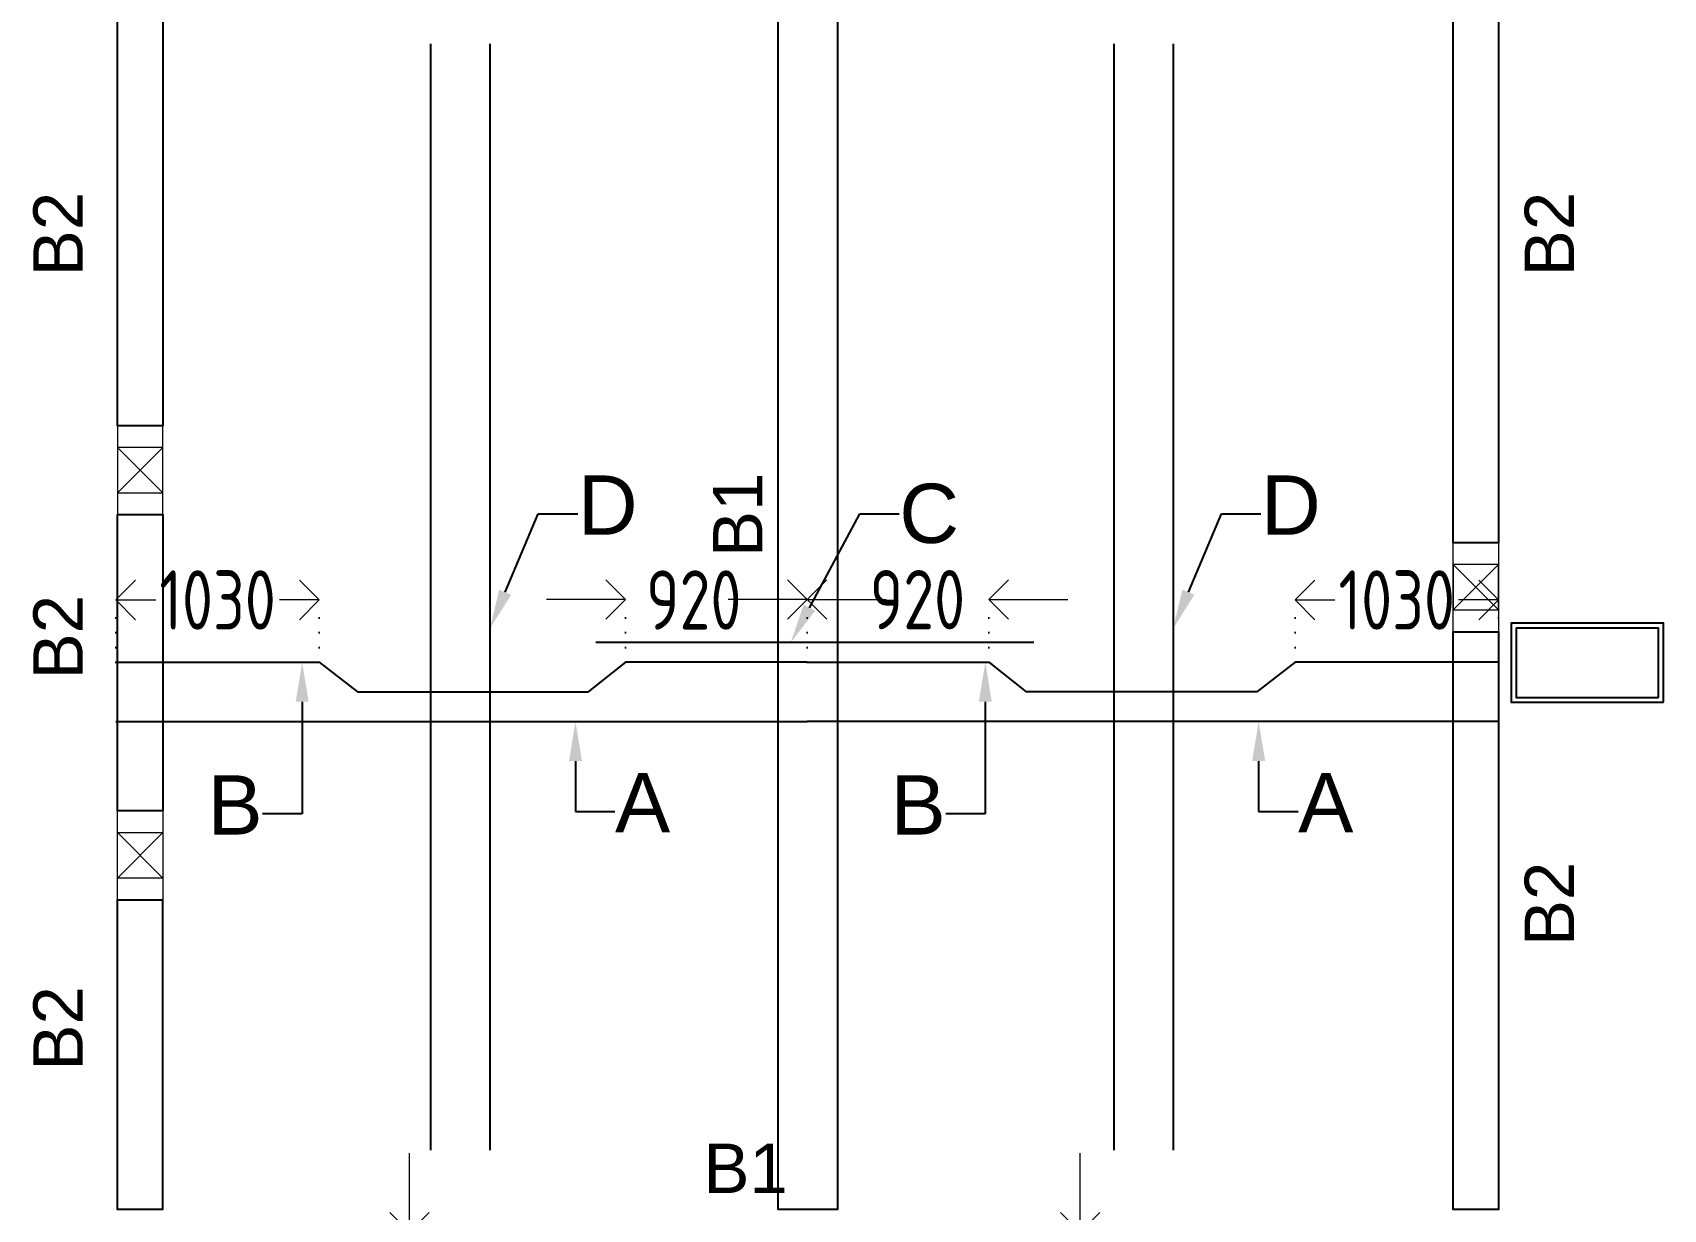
# Model space of a CAD drawing. Header units: inches. Extents: x -605 to 2991212, y -2872845 to 0.
# Drawn here: x 2823513 to 2831770, y -2089474 to -2083516 of the extents above; entities that cross this region are included whole.
import ezdxf
from ezdxf import colors
from ezdxf.entities.mleader import LeaderData, LeaderLine
from ezdxf.enums import TextEntityAlignment as Align
from ezdxf.math import Vec2, Vec3

# ---------------------------------------------------------------- set-up
doc = ezdxf.new("R2010")
doc.units = ezdxf.units.IN
doc.header["$LTSCALE"] = 600
doc.header["$MEASUREMENT"] = 0
doc.linetypes.add('DOT2', pattern=[0.125, 0, -0.125])
for name, color, linetype, lineweight in [('PV_MASONRY', 10, 'Continuous', 0), ('rDIMension', 1, 'Continuous', 18), ('rRCC 2', 40, 'Continuous', 15), ('rREINF 1', 1, 'Continuous', 25)]:
    doc.layers.add(name, color=color, linetype=linetype, lineweight=lineweight)
doc.styles.add('DIM', font='geniso.shx', dxfattribs={"width": 0.85})
doc.styles.get("Standard").update_dxf_attribs({"font": 'arial.ttf'})
doc.dimstyles.new('ST-100', dxfattribs={"dimscale": 100, "dimtxt": 2.5, "dimasz": 2, "dimexe": 0.18, "dimexo": 0.0625, "dimgap": 0.2, "dimtad": 0, "dimdec": 0, "dimzin": 0, "dimdsep": 46, "dimtxsty": 'DIM', "dimblk": 'OPEN90', "dimcen": 0.09, "dimclrd": 256, "dimclrt": 7, "dimadec": 0, "dimazin": 0, "dimtfac": 1, "dimtdec": 0, "dimtofl": 0, "dimtmove": 0, "dimatfit": 3, "dimldrblk": 'OPEN90', "dimfxl": 1, "dimtolj": 1, "dimtzin": 0, "dimlwd": -1, "dimarcsym": 0})

# ---------------------------------------------------------------- blocks, each defined once
blk = doc.blocks.new('_Open90')
at = {"color": 0, "linetype": 'ByBlock', "lineweight": -2}
for p, q in [((-0.5, 0.5), (0, 0)), ((0, 0), (-1, 0)), ((0, 0), (-0.5, -0.5))]:
    blk.add_line(p, q, dxfattribs=at)
blk = doc.blocks.new('*D379')
at = {"layer": 'Defpoints', "color": 0, "linetype": 'ByBlock', "transparency": 16777216}
for p in [(2824964.7, -2086388.9), (2823934.7, -2086704.6), (2824964.7, -2086704.6)]:
    blk.add_point(p, dxfattribs=at)
at = {"layer": 'rDIMension', "color": 0, "linetype": 'DOT2', "lineweight": -2, "transparency": 16777216}
for p, q in [((2823934.7, -2086704.6), (2823934.7, -2086388.9)), ((2824964.7, -2086704.6), (2824964.7, -2086388.9))]:
    blk.add_line(p, q, dxfattribs=at)
at = {"layer": 'rDIMension', "transparency": 16777216}
for p, q in [((2824134.7, -2086388.9), (2824136.3, -2086388.9)), ((2824764.7, -2086388.9), (2824763, -2086388.9))]:
    blk.add_line(p, q, dxfattribs=at)
at = {"layer": 'rDIMension', "linetype": 'ByBlock', "transparency": 16777216, "xscale": 200, "yscale": 200, "zscale": 200, "rotation": 180}
blk.add_blockref('_Open90', (2823934.7, -2086388.9), dxfattribs=at)
at = {"layer": 'rDIMension', "linetype": 'ByBlock', "transparency": 16777216, "xscale": 200, "yscale": 200, "zscale": 200}
blk.add_blockref('_Open90', (2824964.7, -2086388.9), dxfattribs=at)
at = {"layer": 'rDIMension', "color": 7, "linetype": 'ByBlock', "transparency": 16777216, "insert": (2824449.7, -2086388.9), "char_height": 300, "attachment_point": 5, "style": 'DIM'}
blk.add_mtext('\\A1;1030', dxfattribs=at)
blk = doc.blocks.new('*D380')
at = {"layer": 'Defpoints', "color": 0, "linetype": 'ByBlock', "transparency": 16777216}
for p in [(2827434.7, -2086386.2), (2826514.7, -2086704.6), (2827434.7, -2086704.6)]:
    blk.add_point(p, dxfattribs=at)
at = {"layer": 'rDIMension', "transparency": 16777216}
for p, q in [((2826314.7, -2086386.2), (2826114.7, -2086386.2)), ((2827634.7, -2086386.2), (2827834.7, -2086386.2))]:
    blk.add_line(p, q, dxfattribs=at)
at = {"layer": 'rDIMension', "color": 0, "linetype": 'DOT2', "lineweight": -2, "transparency": 16777216}
for p, q in [((2826514.7, -2086704.6), (2826514.7, -2086386.2)), ((2827434.7, -2086704.6), (2827434.7, -2086386.2))]:
    blk.add_line(p, q, dxfattribs=at)
at = {"layer": 'rDIMension', "linetype": 'ByBlock', "transparency": 16777216, "xscale": 200, "yscale": 200, "zscale": 200}
blk.add_blockref('_Open90', (2826514.7, -2086386.2), dxfattribs=at)
at = {"layer": 'rDIMension', "linetype": 'ByBlock', "transparency": 16777216, "xscale": 200, "yscale": 200, "zscale": 200, "rotation": 180}
blk.add_blockref('_Open90', (2827434.7, -2086386.2), dxfattribs=at)
at = {"layer": 'rDIMension', "color": 7, "linetype": 'ByBlock', "transparency": 16777216, "insert": (2826860.8, -2086389.1), "char_height": 300, "attachment_point": 5, "style": 'DIM'}
blk.add_mtext('\\A1;920', dxfattribs=at)
blk = doc.blocks.new('*D381')
at = {"layer": 'Defpoints', "color": 0, "linetype": 'ByBlock', "transparency": 16777216}
for p in [(2829904.7, -2086388.9), (2829904.7, -2086704.6), (2830934.7, -2086704.6)]:
    blk.add_point(p, dxfattribs=at)
at = {"layer": 'rDIMension', "color": 0, "linetype": 'DOT2', "lineweight": -2, "transparency": 16777216}
for p, q in [((2829904.7, -2086704.6), (2829904.7, -2086388.9)), ((2830934.7, -2086704.6), (2830934.7, -2086388.9))]:
    blk.add_line(p, q, dxfattribs=at)
at = {"layer": 'rDIMension', "transparency": 16777216}
for p, q in [((2830104.7, -2086388.9), (2830106.3, -2086388.9)), ((2830734.7, -2086388.9), (2830733, -2086388.9))]:
    blk.add_line(p, q, dxfattribs=at)
at = {"layer": 'rDIMension', "linetype": 'ByBlock', "transparency": 16777216, "xscale": 200, "yscale": 200, "zscale": 200, "rotation": 180}
blk.add_blockref('_Open90', (2829904.7, -2086388.9), dxfattribs=at)
at = {"layer": 'rDIMension', "linetype": 'ByBlock', "transparency": 16777216, "xscale": 200, "yscale": 200, "zscale": 200}
blk.add_blockref('_Open90', (2830934.7, -2086388.9), dxfattribs=at)
at = {"layer": 'rDIMension', "color": 7, "linetype": 'ByBlock', "transparency": 16777216, "insert": (2830419.7, -2086388.9), "char_height": 300, "attachment_point": 5, "style": 'DIM'}
blk.add_mtext('\\A1;1030', dxfattribs=at)
blk = doc.blocks.new('*D382')
at = {"layer": 'Defpoints', "color": 0, "linetype": 'ByBlock', "transparency": 16777216}
for p in [(2827434.7, -2086386.2), (2827434.7, -2086704.6), (2828354.7, -2086704.6)]:
    blk.add_point(p, dxfattribs=at)
at = {"layer": 'rDIMension', "transparency": 16777216}
for p, q in [((2827234.7, -2086386.2), (2827034.7, -2086386.2)), ((2828554.7, -2086386.2), (2828754.7, -2086386.2))]:
    blk.add_line(p, q, dxfattribs=at)
at = {"layer": 'rDIMension', "color": 0, "linetype": 'DOT2', "lineweight": -2, "transparency": 16777216}
for p, q in [((2827434.7, -2086704.6), (2827434.7, -2086386.2)), ((2828354.7, -2086704.6), (2828354.7, -2086386.2))]:
    blk.add_line(p, q, dxfattribs=at)
at = {"layer": 'rDIMension', "linetype": 'ByBlock', "transparency": 16777216, "xscale": 200, "yscale": 200, "zscale": 200}
blk.add_blockref('_Open90', (2827434.7, -2086386.2), dxfattribs=at)
at = {"layer": 'rDIMension', "linetype": 'ByBlock', "transparency": 16777216, "xscale": 200, "yscale": 200, "zscale": 200, "rotation": 180}
blk.add_blockref('_Open90', (2828354.7, -2086386.2), dxfattribs=at)
at = {"layer": 'rDIMension', "color": 7, "linetype": 'ByBlock', "transparency": 16777216, "insert": (2827993.3, -2086387.3), "char_height": 300, "attachment_point": 5, "style": 'DIM'}
blk.add_mtext('\\A1;920', dxfattribs=at)
blk = doc.blocks.new('*D314')
at = {"layer": 'Defpoints', "color": 0, "linetype": 'ByBlock', "transparency": 16777216}
for p in [(2825421.5, -2089589.4), (2825742.2, -2089589.4), (2825742.2, -2090629.4)]:
    blk.add_point(p, dxfattribs=at)
at = {"layer": 'rDIMension', "transparency": 16777216}
for p, q in [((2825421.5, -2089389.4), (2825421.5, -2089189.4)), ((2825421.5, -2090829.4), (2825421.5, -2091029.4))]:
    blk.add_line(p, q, dxfattribs=at)
at = {"layer": 'rDIMension', "color": 0, "linetype": 'DOT2', "lineweight": -2, "transparency": 16777216}
for p, q in [((2825742.2, -2089589.4), (2825421.5, -2089589.4)), ((2825742.2, -2090629.4), (2825421.5, -2090629.4))]:
    blk.add_line(p, q, dxfattribs=at)
at = {"layer": 'rDIMension', "linetype": 'ByBlock', "transparency": 16777216, "xscale": 200, "yscale": 200, "zscale": 200}
for p, rotation in [((2825421.5, -2089589.4), 270), ((2825421.5, -2090629.4), 90)]:
    blk.add_blockref('_Open90', p, dxfattribs=dict(at, rotation=rotation))
at = {"layer": 'rDIMension', "color": 7, "linetype": 'ByBlock', "transparency": 16777216, "insert": (2825421.5, -2090228.3), "char_height": 300, "attachment_point": 5, "rotation": 90, "style": 'DIM'}
blk.add_mtext('\\A1;1040', dxfattribs=at)
blk = doc.blocks.new('*D306')
at = {"layer": 'Defpoints', "color": 0, "linetype": 'ByBlock', "transparency": 16777216}
for p in [(2828817.3, -2089589.4), (2829138, -2089589.4), (2829138, -2090629.4)]:
    blk.add_point(p, dxfattribs=at)
at = {"layer": 'rDIMension', "transparency": 16777216}
for p, q in [((2828817.3, -2089389.4), (2828817.3, -2089189.4)), ((2828817.3, -2090829.4), (2828817.3, -2091029.4))]:
    blk.add_line(p, q, dxfattribs=at)
at = {"layer": 'rDIMension', "color": 0, "linetype": 'DOT2', "lineweight": -2, "transparency": 16777216}
for p, q in [((2829138, -2089589.4), (2828817.3, -2089589.4)), ((2829138, -2090629.4), (2828817.3, -2090629.4))]:
    blk.add_line(p, q, dxfattribs=at)
at = {"layer": 'rDIMension', "linetype": 'ByBlock', "transparency": 16777216, "xscale": 200, "yscale": 200, "zscale": 200}
for p, rotation in [((2828817.3, -2089589.4), 270), ((2828817.3, -2090629.4), 90)]:
    blk.add_blockref('_Open90', p, dxfattribs=dict(at, rotation=rotation))
at = {"layer": 'rDIMension', "color": 7, "linetype": 'ByBlock', "transparency": 16777216, "insert": (2828817.3, -2090228.3), "char_height": 300, "attachment_point": 5, "rotation": 90, "style": 'DIM'}
blk.add_mtext('\\A1;1040', dxfattribs=at)

msp = doc.modelspace()

# ---------------------------------------------------------------- linework, layer by layer
at = {"color": 1, "linetype": 'ByBlock'}
for points in [[(2823942.6, -2083174.4), (2824172.6, -2083174.4), (2824172.6, -2085506.8), (2823942.6, -2085506.8)], [(2827288.6, -2083174.4), (2827588.6, -2083174.4), (2827588.6, -2089474.4), (2827288.6, -2089474.4)], [(2830704.7, -2083174.4), (2830934.7, -2083174.4), (2830934.7, -2086099.4), (2830704.7, -2086099.4)], [(2823942.6, -2085956.8), (2824172.6, -2085956.8), (2824172.6, -2087456.8), (2823942.6, -2087456.8)], [(2830704.7, -2086549.4), (2830934.7, -2086549.4), (2830934.7, -2089474.4), (2830704.7, -2089474.4)], [(2823942.6, -2087907), (2824171.4, -2087907), (2824171.4, -2089474.4), (2823942.6, -2089474.4)]]:
    msp.add_lwpolyline(points, close=True, dxfattribs=at)
at = {"color": 4, "linetype": 'ByBlock'}
for points in [[(2825528.2, -2083573.1), (2825528.2, -2089173.9)], [(2825828.2, -2083573.1), (2825828.2, -2089173.9)], [(2828987.1, -2083573.1), (2828987.1, -2089173.9)], [(2829287.1, -2083573.1), (2829287.1, -2089173.9)], [(2828581.9, -2086604.6), (2826365.4, -2086604.6)], [(2823934.7, -2086704.6), (2824964.7, -2086704.6), (2825157.9, -2086854.6)], [(2827434.7, -2086704.6), (2826514.7, -2086704.6), (2826326.4, -2086854.6)], [(2827434.7, -2086704.6), (2828354.7, -2086704.6), (2828542.9, -2086854.6)], [(2830934.7, -2086704.6), (2829904.7, -2086704.6), (2829711.4, -2086854.6)], [(2825157.9, -2086854.6), (2826326.4, -2086854.6)], [(2829711.4, -2086854.6), (2828542.9, -2086854.6)], [(2823934.7, -2087004.6), (2827434.7, -2087004.6)], [(2830934.7, -2087004.6), (2827434.7, -2087004.6)]]:
    msp.add_lwpolyline(points, dxfattribs=at)
at = {"color": 6, "linetype": 'ByBlock'}
msp.add_lwpolyline([(2831769.7, -2086906.9), (2831769.7, -2086506.9), (2830999.7, -2086506.9), (2830999.7, -2086906.9)], close=True, dxfattribs=at)
at = {"color": 3, "linetype": 'ByBlock'}
msp.add_lwpolyline([(2831744.7, -2086881.9), (2831744.7, -2086531.9), (2831024.7, -2086531.9), (2831024.7, -2086881.9)], close=True, dxfattribs=at)
at = {"layer": 'PV_MASONRY'}
for p, q in [((2824172.5, -2085956.8), (2823942.6, -2085956.8)), ((2824172.6, -2087456.8), (2823942.6, -2087456.8))]:
    msp.add_line(p, q, dxfattribs=at)
at = {"layer": 'rRCC 2', "color": 6}
for p, q in [((2824172.6, -2085846.8), (2823942.6, -2085616.8)), ((2823942.6, -2085846.8), (2824172.6, -2085616.8)), ((2830934.7, -2086439.4), (2830704.7, -2086209.4)), ((2830704.7, -2086439.4), (2830934.7, -2086209.4)), ((2824172.6, -2087567), (2823942.6, -2087797)), ((2823942.6, -2087567), (2824172.6, -2087797))]:
    msp.add_line(p, q, dxfattribs=at)
for points in [[(2823942.6, -2085956.8), (2824172.6, -2085956.8), (2824172.6, -2085506.8), (2823942.6, -2085506.8)], [(2824172.6, -2085846.8), (2824172.6, -2085616.8), (2823942.6, -2085616.8), (2823942.6, -2085846.8)], [(2830704.7, -2086099.4), (2830934.7, -2086099.4), (2830934.7, -2086549.4), (2830704.7, -2086549.4)], [(2830934.7, -2086439.4), (2830934.7, -2086209.4), (2830704.7, -2086209.4), (2830704.7, -2086439.4)], [(2823942.6, -2087457), (2824172.6, -2087457), (2824172.6, -2087907), (2823942.6, -2087907)], [(2824172.6, -2087567), (2824172.6, -2087797), (2823942.6, -2087797), (2823942.6, -2087567)]]:
    msp.add_lwpolyline(points, close=True, dxfattribs=at)

# ---------------------------------------------------------------- texts
at = {"layer": 'rRCC 2'}
for s, p in [('B2', (2823642, -2084536)), ('B2', (2831192.4, -2084536)), ('B1', (2827083.3, -2085957.8)), ('B2', (2823642, -2086577)), ('B2', (2831192.4, -2087927.7)), ('B2', (2823642, -2088558))]:
    msp.add_text(s, height=250, rotation=90, dxfattribs=at).set_placement(p, align=Align.MIDDLE_CENTER)
msp.add_text('B1', height=250, dxfattribs=at).set_placement((2827123.4, -2089266.5), align=Align.MIDDLE_CENTER)

# ---------------------------------------------------------------- dimensions: what is measured, and where the dimension line sits
at = {"layer": 'rDIMension', "color": 1, "linetype": 'ByBlock'}
for base, p1, p2, override, picture, middle in [((2824964.7, -2086388.9), (2823934.7, -2086704.6), (2824964.7, -2086704.6), {"dimtxt": 3, "dimasz": 2, "dimexe": 0, "dimexo": 0, "dimtmove": 1, "dimfxl": 1.25, "dimtfillclr": 256, "dimarcsym": 2}, '*D379', (2824449.7, -2086388.9)), ((2827434.7, -2086386.2), (2826514.7, -2086704.6), (2827434.7, -2086704.6), {"dimtxt": 3, "dimexe": 0, "dimexo": 0, "dimtmove": 1, "dimfxl": 1.25, "dimtfillclr": 256, "dimarcsym": 2}, '*D380', (2826860.8, -2086389.1))]:
    dim = msp.add_linear_dim(base=base, p1=p1, p2=p2, dimstyle='ST-100', override=override, dxfattribs=at)
    dim.commit()
    dim.dimension.update_dxf_attribs({"geometry": picture, "text_midpoint": middle, "dimtype": 160})
for base, p1, p2, angle, override, picture, middle in [((2827434.7, -2086386.2), (2828354.7, -2086704.6), (2827434.7, -2086704.6), 180, {"dimtxt": 3, "dimexe": 0, "dimexo": 0, "dimtmove": 1, "dimfxl": 1.25, "dimtfillclr": 256, "dimarcsym": 2}, '*D382', (2827993.3, -2086387.3)), ((2829904.7, -2086388.9), (2830934.7, -2086704.6), (2829904.7, -2086704.6), 180, {"dimtxt": 3, "dimasz": 2, "dimexe": 0, "dimexo": 0, "dimtmove": 1, "dimfxl": 1.25, "dimtfillclr": 256, "dimarcsym": 2}, '*D381', (2830419.7, -2086388.9)), ((2825421.5, -2089589.4), (2825742.2, -2090629.4), (2825742.2, -2089589.4), 90, {"dimtxt": 3, "dimexe": 0, "dimexo": 0, "dimtmove": 1, "dimfxl": 1.25, "dimtfillclr": 256, "dimarcsym": 2}, '*D314', (2825421.5, -2090228.3)), ((2828817.3, -2089589.4), (2829138, -2090629.4), (2829138, -2089589.4), 90, {"dimtxt": 3, "dimexe": 0, "dimexo": 0, "dimtmove": 1, "dimfxl": 1.25, "dimtfillclr": 256, "dimarcsym": 2}, '*D306', (2828817.3, -2090228.3))]:
    dim = msp.add_linear_dim(base=base, p1=p1, p2=p2, angle=angle, dimstyle='ST-100', override=override, dxfattribs=at)
    dim.commit()
    dim.dimension.update_dxf_attribs({"geometry": picture, "text_midpoint": middle, "dimtype": 160})

# ---------------------------------------------------------------- leaders
at = {"layer": 'rREINF 1', "color": 3, "linetype": 'ByBlock'}
ml = msp.add_multileader_mtext('Standard', dxfattribs=at)
ml.set_content('D', color=3)
ml.set_leader_properties()
ml.build(insert=Vec2(0, 0))
ml.multileader.update_dxf_attribs({"text_top_attachment_type": 0, "text_bottom_attachment_type": 0, "dogleg_length": 200, "arrow_head_size": 200})
ctx = ml.context
ctx.base_point, ctx.char_height, ctx.arrow_head_size, ctx.landing_gap_size, ctx.plane_origin = Vec3(2826273.6, -2085952.7), 300, 200, 0.09, Vec3(2825458, -2086855.2)
notes = []
notes.append((ctx, [(0, (1, 1, 0), (2826073.6, -2085952.7), (1, 0), 200, [(0, [(2825828.2, -2086534.1)], 256, [])])]))
ctx.mtext.insert, ctx.mtext.flow_direction = Vec3(2826273.7, -2085758.3), 5
ml = msp.add_multileader_mtext('Standard', dxfattribs=at)
ml.set_content('C', color=3)
ml.set_leader_properties()
ml.build(insert=Vec2(0, 0))
ml.multileader.update_dxf_attribs({"text_top_attachment_type": 0, "text_bottom_attachment_type": 0, "dogleg_length": 200, "arrow_head_size": 200})
ctx = ml.context
ctx.base_point, ctx.char_height, ctx.arrow_head_size, ctx.landing_gap_size, ctx.plane_origin = Vec3(2827901, -2085952.7), 300, 200, 0.09, Vec3(2826930.2, -2086855.2)
notes.append((ctx, [(0, (1, 1, 0), (2827701, -2085952.7), (1, 0), 200, [(0, [(2827351.6, -2086604.6)], 256, [])])]))
ctx.mtext.insert, ctx.mtext.flow_direction = Vec3(2827901.1, -2085800.2), 5
ml = msp.add_multileader_mtext('Standard', dxfattribs=at)
ml.set_content('D', color=3)
ml.set_leader_properties()
ml.build(insert=Vec2(0, 0))
ml.multileader.update_dxf_attribs({"text_top_attachment_type": 0, "text_bottom_attachment_type": 0, "dogleg_length": 200, "arrow_head_size": 200})
ctx = ml.context
ctx.base_point, ctx.char_height, ctx.arrow_head_size, ctx.landing_gap_size, ctx.plane_origin = Vec3(2829732.4, -2085952.7), 300, 200, 0.09, Vec3(2828916.8, -2086855.2)
notes.append((ctx, [(0, (1, 1, 0), (2829532.4, -2085952.7), (1, 0), 200, [(0, [(2829287.1, -2086534.1)], 256, [])])]))
ctx.mtext.insert, ctx.mtext.flow_direction = Vec3(2829732.5, -2085758.3), 5
ml = msp.add_multileader_mtext('Standard', dxfattribs=at)
ml.set_content('B', color=3)
ml.set_leader_properties()
ml.build(insert=Vec2(0, 0))
ml.multileader.update_dxf_attribs({"text_top_attachment_type": 0, "text_bottom_attachment_type": 0, "dogleg_length": 200, "arrow_head_size": 200})
ctx = ml.context
ctx.base_point, ctx.char_height, ctx.arrow_head_size, ctx.landing_gap_size, ctx.plane_origin = Vec3(2824451.1, -2087471), 300, 200, 0.09, Vec3(2824912, -2086877.8)
ctx.text_align_type = 2
notes.append((ctx, [(0, (1, 1, 0), (2824877.9, -2087471), (-1, 0), 200, [(0, [(2824877.9, -2086704.6)], 256, [])])]))
ctx.mtext.insert, ctx.mtext.alignment, ctx.mtext.flow_direction = Vec3(2824677.8, -2087276.6), 3, 5
ml = msp.add_multileader_mtext('Standard', dxfattribs=at)
ml.set_content('B', color=3)
ml.set_leader_properties()
ml.build(insert=Vec2(0, 0))
ml.multileader.update_dxf_attribs({"text_top_attachment_type": 0, "text_bottom_attachment_type": 0, "dogleg_length": 200, "arrow_head_size": 200})
ctx = ml.context
ctx.base_point, ctx.char_height, ctx.arrow_head_size, ctx.landing_gap_size, ctx.plane_origin = Vec3(2827910, -2087471), 300, 200, 0.09, Vec3(2828370.8, -2086877.8)
ctx.text_align_type = 2
notes.append((ctx, [(0, (1, 1, 0), (2828336.7, -2087471), (-1, 0), 200, [(0, [(2828336.7, -2086704.6)], 256, [])])]))
ctx.mtext.insert, ctx.mtext.alignment, ctx.mtext.flow_direction = Vec3(2828136.6, -2087276.6), 3, 5
ml = msp.add_multileader_mtext('Standard', dxfattribs=at)
ml.set_content('A', color=3)
ml.set_leader_properties()
ml.build(insert=Vec2(0, 0))
ml.multileader.update_dxf_attribs({"text_top_attachment_type": 0, "text_bottom_attachment_type": 0, "dogleg_length": 200, "arrow_head_size": 200})
ctx = ml.context
ctx.base_point, ctx.char_height, ctx.arrow_head_size, ctx.landing_gap_size, ctx.plane_origin = Vec3(2826461.8, -2087459.8), 300, 200, 0.09, Vec3(2826415.2, -2086866.6)
notes.append((ctx, [(0, (1, 1, 0), (2826261.8, -2087459.8), (1, 0), 200, [(0, [(2826261.8, -2087004.6)], 256, [])])]))
ctx.mtext.insert, ctx.mtext.flow_direction = Vec3(2826461.9, -2087265.4), 5
ml = msp.add_multileader_mtext('Standard', dxfattribs=at)
ml.set_content('A', color=3)
ml.set_leader_properties()
ml.build(insert=Vec2(0, 0))
ml.multileader.update_dxf_attribs({"text_top_attachment_type": 0, "text_bottom_attachment_type": 0, "dogleg_length": 200, "arrow_head_size": 200})
ctx = ml.context
ctx.base_point, ctx.char_height, ctx.arrow_head_size, ctx.landing_gap_size, ctx.plane_origin = Vec3(2829920.6, -2087459.8), 300, 200, 0.09, Vec3(2829874, -2086866.6)
notes.append((ctx, [(0, (1, 1, 0), (2829720.6, -2087459.8), (1, 0), 200, [(0, [(2829720.6, -2087004.6)], 256, [])])]))
ctx.mtext.insert, ctx.mtext.flow_direction = Vec3(2829920.7, -2087265.4), 5
for ctx, leaders in notes:
    for number, flags, end, landing, length, lines in leaders:
        leader = LeaderData()
        leader.index, (leader.has_last_leader_line, leader.has_dogleg_vector, leader.attachment_direction) = number, flags
        leader.last_leader_point, leader.dogleg_vector, leader.dogleg_length = Vec3(end), Vec3(landing), length
        for number, points, colour, breaks in lines:
            line = LeaderLine()
            line.index, line.vertices, line.color, line.breaks = number, Vec3.list(points), colors.encode_raw_color(colour), breaks
            leader.lines.append(line)
        ctx.leaders.append(leader)

doc.saveas('drawing.dxf')
